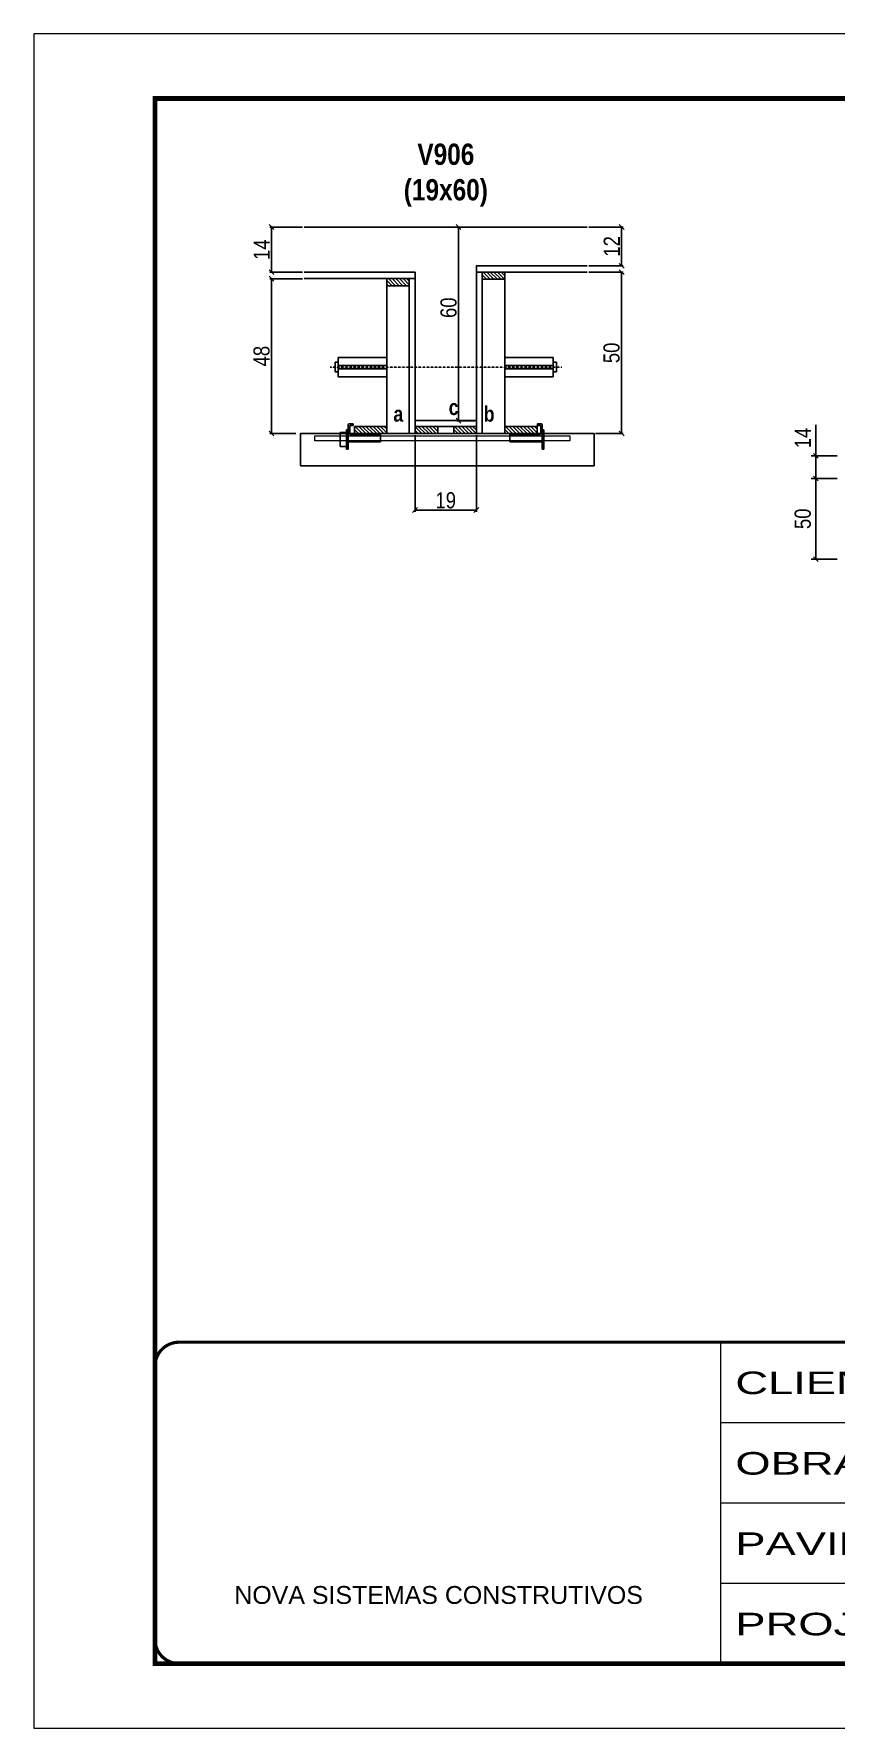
# Model space of a CAD drawing. Extents: x 3309 to 9563, y -2522 to 14608.
# Drawn here: x 4908 to 5405, y 11261 to 12311 of the extents above; entities that cross this region are included whole.
import ezdxf

# ---------------------------------------------------------------- set-up
doc = ezdxf.new("R2010")
doc.units = 0
for name, pattern in [('CONTINUO', [0]), ('DASHED', [0.75, 0.5, -0.25]), ('HIDDEN', [0.375, 0.25, -0.125])]:
    doc.linetypes.add(name, pattern=pattern)
for name, color, linetype in [('barrote', 251, 'Continuous'), ('COTA', 241, 'Continuous'), ('detalhes', 4, 'Continuous'), ('NOMENCLATURA', 7, 'Continuous'), ('Painéis', 200, 'Continuous'), ('presilha', 1, 'Continuous'), ('SARR_2.2x10', 60, 'Continuous'), ('SARR_2.2x7', 40, 'Continuous'), ('SARR_3.5x7', 81, 'Continuous'), ('TENSOR', 3, 'Continuous')]:
    doc.layers.add(name, color=color, linetype=linetype)
for name, color, linetype, lineweight in [('CONCRETO', 251, 'Continuous', 25), ('Folhas', 255, 'Continuous', 9), ('SARRAFO DE PRESSAO', 251, 'DASHED', 9), ('SCO-___-LAJ', 2, 'Continuous', 0)]:
    doc.layers.add(name, color=color, linetype=linetype, lineweight=lineweight)
doc.styles.add('ARIAL', font='arial.ttf')
doc.styles.add('COTA TECNICA', font='techl___.ttf', dxfattribs={"height": 10})
doc.styles.add('COTA TECNICA 2X', font='techl___.ttf', dxfattribs={"height": 10})
doc.styles.add('TECNICA', font='techb___.ttf', dxfattribs={"height": 10})
doc.styles.add('Tecnologia', font='')
doc.styles.get('Tecnologia').set_extended_font_data('Forgotten Futurist')
doc.dimstyles.new('PAINEL', dxfattribs={"dimtxt": 10, "dimasz": 3, "dimexe": 3, "dimexo": 3, "dimgap": 3, "dimtad": 1, "dimdec": 1, "dimzin": 12, "dimdsep": 46, "dimtxsty": 'COTA TECNICA', "dimblk1": 'OBLIQUE', "dimblk2": 'OBLIQUE', "dimsah": 1, "dimcen": 0.9, "dimclrd": 4, "dimclre": 4, "dimclrt": 240, "dimadec": 1, "dimazin": 3, "dimtfac": 1, "dimtdec": 1, "dimtmove": 0, "dimatfit": 3, "dimfxl": 1, "dimtolj": 1, "dimtzin": 12, "dimarcsym": 0})
doc.dimstyles.new('SECAO', dxfattribs={"dimscale": 0.333333, "dimtxt": 5, "dimasz": 9, "dimexe": 3, "dimexo": 3, "dimgap": 3, "dimtad": 1, "dimdec": 1, "dimlfac": 0.5, "dimzin": 12, "dimdsep": 46, "dimtxsty": 'COTA TECNICA 2X', "dimblk1": 'OBLIQUE', "dimblk2": 'OBLIQUE', "dimsah": 1, "dimcen": 0.9, "dimclrd": 4, "dimclre": 4, "dimclrt": 240, "dimadec": 1, "dimazin": 3, "dimtfac": 1, "dimtdec": 1, "dimtmove": 0, "dimatfit": 3, "dimfxl": 1, "dimtolj": 1, "dimtzin": 12, "dimarcsym": 0})
pattern_1 = [(135, (38379.6714, -111449.1474), (-1.122532015, -1.122532015), [])]

# ---------------------------------------------------------------- blocks, each defined once
blk = doc.blocks.new('9999999999')
at = {"color": 30, "linetype": 'CONTINUO'}
for p, q in [((98564.6, 34230.2), (98564.6, 34429.4)), ((98564.6, 34379.6), (99584, 34379.6)), ((98564.6, 34329.8), (99488, 34329.8)), ((98564.6, 34280), (99488, 34280))]:
    blk.add_line(p, q, dxfattribs=at)
at = {"color": 30, "linetype": 'CONTINUO', "const_width": 2}
blk.add_lwpolyline([(99584, 34230.2), (99584, 34414.4, 0.414214), (99569, 34429.4), (98229, 34429.4, 0.414214), (98214, 34414.4), (98214, 34245.2, 0.414214), (98229, 34230.2), (99584, 34230.2)], format="xyb", dxfattribs=at)
at = {"layer": 'Folhas'}
blk.add_lwpolyline([(98139, 34190.2), (99624, 34190.2), (99624, 35240.2), (98139, 35240.2)], close=True, dxfattribs=at)
at = {"layer": 'Folhas', "color": 30, "const_width": 3}
blk.add_lwpolyline([(98214, 34230.2), (99584, 34230.2), (99584, 35200.2), (98214, 35200.2)], close=True, dxfattribs=at)
at = {"color": 7, "linetype": 'Continuous', "ltscale": 5, "style": 'ARIAL'}
blk.add_text('NOVA SISTEMAS CONSTRUTIVOS', height=11.059, dxfattribs=at).set_placement((98263.2, 34267.2))
at = {"layer": 'Folhas', "color": 7, "style": 'Tecnologia', "width": 1.5}
for s, p in [('CLIENTE:', (98573.7, 34397.2)), ('OBRA:', (98573.7, 34347.3)), ('PAVIMENTO:', (98573.7, 34297.5)), ('PROJETO:', (98573.7, 34247.7))]:
    blk.add_text(s, height=14, dxfattribs=at).set_placement(p)
blk = doc.blocks.new('_Oblique')
at = {"color": 0, "linetype": 'ByBlock', "lineweight": -2}
blk.add_line((-0.5, -0.5), (0.5, 0.5), dxfattribs=at)
blk = doc.blocks.new('*D1385')
at = {"layer": 'COTA', "color": 4, "lineweight": -2, "transparency": 16777216}
for p, q in [((5144.1, 12062), (5144.1, 12014.6)), ((5182.1, 12062), (5182.1, 12014.6)), ((5182.1, 12015.6), (5144.1, 12015.6))]:
    blk.add_line(p, q, dxfattribs=at)
at = {"layer": 'Defpoints', "color": 0, "transparency": 16777216}
for p in [(5144.1, 12063), (5182.1, 12063), (5144.1, 12015.6)]:
    blk.add_point(p, dxfattribs=at)
at = {"layer": 'COTA', "color": 4, "lineweight": -2, "transparency": 16777216, "xscale": 3, "yscale": 3, "zscale": 3, "rotation": 180}
blk.add_blockref('_Oblique', (5144.1, 12015.6), dxfattribs=at)
at = {"layer": 'COTA', "color": 4, "lineweight": -2, "transparency": 16777216, "xscale": 3, "yscale": 3, "zscale": 3}
blk.add_blockref('_Oblique', (5182.1, 12015.6), dxfattribs=at)
at = {"layer": 'COTA', "color": 240, "transparency": 16777216, "insert": (5163.1, 12021.6), "char_height": 10, "attachment_point": 5, "style": 'COTA TECNICA 2X'}
blk.add_mtext('\\A1;19', dxfattribs=at)
blk = doc.blocks.new('PRESILHA METÁLICA 1')
at = {"layer": 'presilha'}
for p, q in [((7.5, 10.6), (7.5, 19.9)), ((12, 21), (8.6, 21)), ((9, 11.6), (9, 18.9)), ((12, 19.5), (9.6, 19.5)), ((12, 21), (12, 19.5)), ((0, 13), (6, 13)), ((0, 13), (0, 0)), ((6, 0), (0, 0)), ((6, 15.5), (7.5, 15.5)), ((6, -2.5), (6, 15.5)), ((6, 13), (6, 0)), ((7.5, 15.5), (7.5, -2.5)), ((37.5, 4.1), (7.5, 4.1)), ((37.5, 11), (9.6, 11)), ((37.5, 11), (37.5, 4.1)), ((7.5, -2.5), (6, -2.5))]:
    blk.add_line(p, q, dxfattribs=at)
for centre, radius, start, end in [((8.6, 19.9), 1.14, 90, 180), ((9.6, 18.9), 0.57, 90, 180), ((9.6, 11.6), 0.57, 180, 270)]:
    blk.add_arc(centre, radius, start, end, dxfattribs=at)
blk = doc.blocks.new('PRESILHA METÁLICA 2')
at = {"layer": 'presilha'}
for p, q in [((-5.2, 23.5), (-5.2, 22)), ((-5.2, 23.5), (-1.9, 23.5)), ((-5.2, 22), (-2.8, 22)), ((-2.2, 14.1), (-2.2, 21.4)), ((0.8, 18), (-0.8, 18)), ((-0.8, 18), (-0.8, 0)), ((-0.8, 14.6), (-0.8, 22.4)), ((0.8, 0), (0.8, 18)), ((-30.8, 13.5), (-30.8, 6.6)), ((-30.8, 13.5), (-2.8, 13.5)), ((-30.8, 6.6), (-0.8, 6.6)), ((-0.8, 0), (0.8, 0))]:
    blk.add_line(p, q, dxfattribs=at)
for centre, radius, start, end in [((-2.8, 21.4), 0.57, 0, 90), ((-1.9, 22.4), 1.14, 0, 90), ((-2.8, 14.1), 0.57, 270, 0)]:
    blk.add_arc(centre, radius, start, end, dxfattribs=at)
blk = doc.blocks.new('*D1386')
at = {"layer": 'COTA', "color": 4, "lineweight": -2, "transparency": 16777216}
for p, q in [((5074.4, 12159), (5054.1, 12159)), ((5055.1, 12159), (5055.1, 12063)), ((5070.3, 12063), (5054.1, 12063))]:
    blk.add_line(p, q, dxfattribs=at)
at = {"layer": 'Defpoints', "color": 0, "transparency": 16777216}
for p in [(5075.4, 12159), (5055.1, 12063), (5071.3, 12063)]:
    blk.add_point(p, dxfattribs=at)
at = {"layer": 'COTA', "color": 4, "lineweight": -2, "transparency": 16777216, "xscale": 3, "yscale": 3, "zscale": 3}
for p, rotation in [((5055.1, 12159), 90), ((5055.1, 12063), 270)]:
    blk.add_blockref('_Oblique', p, dxfattribs=dict(at, rotation=rotation))
at = {"layer": 'COTA', "color": 240, "transparency": 16777216, "insert": (5049, 12111), "char_height": 10, "attachment_point": 5, "rotation": 90, "style": 'COTA TECNICA 2X'}
blk.add_mtext('\\A1;48', dxfattribs=at)
blk = doc.blocks.new('*D1387')
at = {"layer": 'COTA', "color": 4, "lineweight": -2, "transparency": 16777216}
for p, q in [((5251.8, 12163), (5273.1, 12163)), ((5272.1, 12163), (5272.1, 12063)), ((5255.9, 12063), (5273.1, 12063))]:
    blk.add_line(p, q, dxfattribs=at)
at = {"layer": 'Defpoints', "color": 0, "transparency": 16777216}
for p in [(5250.8, 12163), (5254.9, 12063), (5272.1, 12063)]:
    blk.add_point(p, dxfattribs=at)
at = {"layer": 'COTA', "color": 4, "lineweight": -2, "transparency": 16777216, "xscale": 3, "yscale": 3, "zscale": 3}
for p, rotation in [((5272.1, 12163), 90), ((5272.1, 12063), 270)]:
    blk.add_blockref('_Oblique', p, dxfattribs=dict(at, rotation=rotation))
at = {"layer": 'COTA', "color": 240, "transparency": 16777216, "insert": (5265.9, 12113), "char_height": 10, "attachment_point": 5, "rotation": 90, "style": 'COTA TECNICA 2X'}
blk.add_mtext('\\A1;50', dxfattribs=at)
blk = doc.blocks.new('*D1388')
at = {"layer": 'COTA', "color": 4, "lineweight": -2, "transparency": 16777216}
for p, q in [((5181.1, 12191), (5170, 12191)), ((5171, 12071), (5171, 12191)), ((5181.1, 12071), (5170, 12071))]:
    blk.add_line(p, q, dxfattribs=at)
at = {"layer": 'Defpoints', "color": 0, "transparency": 16777216}
for p in [(5171, 12191), (5182.1, 12191), (5182.1, 12071)]:
    blk.add_point(p, dxfattribs=at)
at = {"layer": 'COTA', "color": 4, "lineweight": -2, "transparency": 16777216, "xscale": 3, "yscale": 3, "zscale": 3}
for p, rotation in [((5171, 12191), 90), ((5171, 12071), 270)]:
    blk.add_blockref('_Oblique', p, dxfattribs=dict(at, rotation=rotation))
at = {"layer": 'COTA', "color": 240, "transparency": 16777216, "insert": (5164.9, 12141), "char_height": 10, "attachment_point": 5, "rotation": 90, "style": 'COTA TECNICA 2X'}
blk.add_mtext('\\A1;60', dxfattribs=at)
blk = doc.blocks.new('*D1389')
at = {"layer": 'COTA', "color": 4, "lineweight": -2, "transparency": 16777216}
for p, q in [((5251.8, 12191), (5273.1, 12191)), ((5272.1, 12167), (5272.1, 12191)), ((5251.8, 12167), (5273.1, 12167))]:
    blk.add_line(p, q, dxfattribs=at)
at = {"layer": 'Defpoints', "color": 0, "transparency": 16777216}
for p in [(5250.8, 12191), (5272.1, 12191), (5250.8, 12167)]:
    blk.add_point(p, dxfattribs=at)
at = {"layer": 'COTA', "color": 4, "lineweight": -2, "transparency": 16777216, "xscale": 3, "yscale": 3, "zscale": 3}
for p, rotation in [((5272.1, 12191), 90), ((5272.1, 12167), 270)]:
    blk.add_blockref('_Oblique', p, dxfattribs=dict(at, rotation=rotation))
at = {"layer": 'COTA', "color": 240, "transparency": 16777216, "insert": (5266, 12179), "char_height": 10, "attachment_point": 5, "rotation": 90, "style": 'COTA TECNICA 2X'}
blk.add_mtext('\\A1;12', dxfattribs=at)
blk = doc.blocks.new('*D1390')
at = {"layer": 'COTA', "color": 4, "lineweight": -2, "transparency": 16777216}
for p, q in [((5074.4, 12191), (5054.1, 12191)), ((5055.1, 12163), (5055.1, 12191)), ((5074.4, 12163), (5054.1, 12163))]:
    blk.add_line(p, q, dxfattribs=at)
at = {"layer": 'Defpoints', "color": 0, "transparency": 16777216}
for p in [(5055.1, 12191), (5075.4, 12191), (5075.4, 12163)]:
    blk.add_point(p, dxfattribs=at)
at = {"layer": 'COTA', "color": 4, "lineweight": -2, "transparency": 16777216, "xscale": 3, "yscale": 3, "zscale": 3}
for p, rotation in [((5055.1, 12191), 90), ((5055.1, 12163), 270)]:
    blk.add_blockref('_Oblique', p, dxfattribs=dict(at, rotation=rotation))
at = {"layer": 'COTA', "color": 240, "transparency": 16777216, "insert": (5049, 12177), "char_height": 10, "attachment_point": 5, "rotation": 90, "style": 'COTA TECNICA 2X'}
blk.add_mtext('\\A1;14', dxfattribs=at)
blk = doc.blocks.new('*D1407')
at = {"layer": 'COTA', "color": 4, "lineweight": -2, "transparency": 16777216}
for p, q in [((5405.7, 12035.2), (5389.5, 12035.2)), ((5392.5, 12035.2), (5392.5, 11985.2)), ((5405.7, 11985.2), (5389.5, 11985.2))]:
    blk.add_line(p, q, dxfattribs=at)
at = {"layer": 'Defpoints', "color": 0, "transparency": 16777216}
for p in [(5408.7, 12035.2, 0), (5392.5, 11985.2), (5408.7, 11985.2, 0)]:
    blk.add_point(p, dxfattribs=at)
at = {"layer": 'COTA', "color": 4, "lineweight": -2, "transparency": 16777216, "xscale": 3, "yscale": 3, "zscale": 3}
for p, rotation in [((5392.5, 12035.2), 90), ((5392.5, 11985.2), 270)]:
    blk.add_blockref('_Oblique', p, dxfattribs=dict(at, rotation=rotation))
at = {"layer": 'COTA', "color": 240, "transparency": 16777216, "insert": (5384.4, 12010.2), "char_height": 10, "attachment_point": 5, "rotation": 90, "style": 'COTA TECNICA'}
blk.add_mtext('\\A1;50', dxfattribs=at)
blk = doc.blocks.new('*D1408')
at = {"layer": 'COTA', "color": 4, "lineweight": -2, "transparency": 16777216}
for p, q in [((5392.5, 12049.2), (5392.5, 12068.4)), ((5405.7, 12049.2), (5389.5, 12049.2)), ((5392.5, 12035.2), (5392.5, 12049.2)), ((5405.7, 12035.2), (5389.5, 12035.2))]:
    blk.add_line(p, q, dxfattribs=at)
at = {"layer": 'Defpoints', "color": 0, "transparency": 16777216}
for p in [(5392.5, 12049.2), (5408.7, 12049.2, 0), (5408.7, 12035.2, 0)]:
    blk.add_point(p, dxfattribs=at)
at = {"layer": 'COTA', "color": 4, "lineweight": -2, "transparency": 16777216, "xscale": 3, "yscale": 3, "zscale": 3}
for p, rotation in [((5392.5, 12049.2), 90), ((5392.5, 12035.2), 270)]:
    blk.add_blockref('_Oblique', p, dxfattribs=dict(at, rotation=rotation))
at = {"layer": 'COTA', "color": 240, "transparency": 16777216, "insert": (5384.4, 12060.3), "char_height": 10, "attachment_point": 5, "rotation": 90, "style": 'COTA TECNICA'}
blk.add_mtext('\\A1;14', dxfattribs=at)

msp = doc.modelspace()

# ---------------------------------------------------------------- hatches: boundary and pattern name
at = {"layer": 'SARR_2.2x10'}
h = msp.add_hatch(dxfattribs=at)
h.set_pattern_fill('ANSI31', color=256, scale=0.5, angle=90)
h.set_pattern_definition([(135, (38300.0714, -111449.1474), (-1.122532015, -1.122532015), [])])
h.paths.add_polyline_path([(5106.53, 12067.42), (5106.53, 12063.02), (5126.53, 12063.02), (5126.53, 12067.42)])
h = msp.add_hatch(dxfattribs=at)
h.set_pattern_fill('ANSI31', color=256, scale=0.5, angle=90)
h.set_pattern_definition([(135, (38393.2714, -111449.1474), (-1.122532015, -1.122532015), [])])
h.paths.add_polyline_path([(5199.73, 12067.42), (5199.73, 12063.02), (5219.73, 12063.02), (5219.73, 12067.42)])
at = {"layer": 'SARR_2.2x7'}
h = msp.add_hatch(dxfattribs=at)
h.set_pattern_fill('ANSI31', color=256, scale=0.5, angle=90)
h.set_pattern_definition([(135, (38314.0714, -111357.5474), (-1.122532015, -1.122532015), [])])
h.paths.add_polyline_path([(5140.53, 12159.02), (5140.53, 12154.62), (5126.53, 12154.62), (5126.53, 12159.02)])
h = msp.add_hatch(dxfattribs=at)
h.set_pattern_fill('ANSI31', color=256, scale=0.5, angle=90)
h.set_pattern_definition([(135, (38294.0714, -111353.5474), (-1.122532015, -1.122532015), [])])
h.paths.add_polyline_path([(5185.73, 12163.02), (5185.73, 12158.62), (5199.73, 12158.62), (5199.73, 12163.02)])
h = msp.add_hatch(dxfattribs=at)
h.set_pattern_fill('ANSI31', color=256, scale=0.5, angle=90)
h.set_pattern_definition(pattern_1)
h.paths.add_polyline_path([(5158.13, 12063.02), (5158.13, 12067.42), (5144.13, 12067.42), (5144.13, 12063.02)])
h = msp.add_hatch(dxfattribs=at)
h.set_pattern_fill('ANSI31', color=256, scale=0.5, angle=90)
h.set_pattern_definition(pattern_1)
h.paths.add_polyline_path([(5168.13, 12067.42), (5168.13, 12063.02), (5182.13, 12063.02), (5182.13, 12067.42)])

# ---------------------------------------------------------------- linework, layer by layer
at = {"ltscale": 3}
for p, q in [((5094.53, 12107.19), (5094.53, 12101.19)), ((5096.53, 12107.19), (5094.53, 12107.19)), ((5096.53, 12110.19), (5096.53, 12098.19)), ((5096.53, 12110.19), (5126.53, 12110.19)), ((5229.73, 12110.19), (5199.73, 12110.19)), ((5229.73, 12110.19), (5229.73, 12098.19)), ((5231.73, 12107.19), (5229.73, 12107.19)), ((5231.73, 12107.19), (5231.73, 12101.19)), ((5096.53, 12101.19), (5094.53, 12101.19)), ((5126.53, 12105.19), (5096.53, 12105.19)), ((5126.53, 12103.19), (5096.53, 12103.19)), ((5096.53, 12098.19), (5126.53, 12098.19)), ((5199.73, 12105.19), (5229.73, 12105.19)), ((5199.73, 12103.19), (5229.73, 12103.19)), ((5229.73, 12098.19), (5199.73, 12098.19)), ((5229.73, 12101.19), (5231.73, 12101.19))]:
    msp.add_line(p, q, dxfattribs=at)
at = {"layer": 'barrote'}
msp.add_lwpolyline([(5073.08, 12043.02), (5254.99, 12043.02), (5254.99, 12063.02), (5073.08, 12063.02)], close=True, dxfattribs=at)
at = {"layer": 'CONCRETO', "linetype": 'Continuous'}
msp.add_line((5250.83, 12191.02), (5075.43, 12191.02), dxfattribs=at)
at = {"layer": 'detalhes', "color": 250}
msp.add_line((5073.08, 12043.02), (5073.08, 12063.02), dxfattribs=at)
at = {"layer": 'Painéis', "linetype": 'Continuous', "elevation": 0}
for points in [[(5075.43, 12159.02), (5144.13, 12159.02), (5144.13, 12163.02), (5075.43, 12163.02)], [(5250.83, 12163.02), (5182.13, 12163.02), (5182.13, 12167.02), (5250.83, 12167.02)]]:
    msp.add_lwpolyline(points, dxfattribs=at)
at = {"layer": 'Painéis', "linetype": 'Continuous'}
for points in [[(5140.53, 12063.02), (5140.53, 12159.02), (5144.13, 12159.02), (5144.13, 12063.02)], [(5185.73, 12063.02), (5185.73, 12163.02), (5182.13, 12163.02), (5182.13, 12063.02)], [(5182.13, 12071.02), (5144.13, 12071.02), (5144.13, 12067.42), (5182.13, 12067.42)]]:
    msp.add_lwpolyline(points, close=True, dxfattribs=at)
at = {"layer": 'SARR_2.2x10'}
for points in [[(5106.53, 12067.42), (5126.53, 12067.42), (5126.53, 12063.02), (5106.53, 12063.02)], [(5199.73, 12067.42), (5219.73, 12067.42), (5219.73, 12063.02), (5199.73, 12063.02)]]:
    msp.add_lwpolyline(points, close=True, dxfattribs=at)
at = {"layer": 'SARR_2.2x7', "elevation": 0}
for points in [[(5126.53, 12159.02), (5140.53, 12159.02), (5140.53, 12154.62), (5126.53, 12154.62)], [(5199.73, 12163.02), (5185.73, 12163.02), (5185.73, 12158.62), (5199.73, 12158.62)]]:
    msp.add_lwpolyline(points, close=True, dxfattribs=at)
at = {"layer": 'SARR_2.2x7'}
for points in [[(5144.13, 12067.42), (5158.13, 12067.42), (5158.13, 12063.02), (5144.13, 12063.02)], [(5182.13, 12067.42), (5168.13, 12067.42), (5168.13, 12063.02), (5182.13, 12063.02)]]:
    msp.add_lwpolyline(points, close=True, dxfattribs=at)
at = {"layer": 'SARR_3.5x7'}
for points in [[(5140.53, 12154.62), (5126.53, 12154.62), (5126.53, 12063.02), (5140.53, 12063.02)], [(5185.73, 12158.62), (5199.73, 12158.62), (5199.73, 12063.02), (5185.73, 12063.02)]]:
    msp.add_lwpolyline(points, close=True, dxfattribs=at)
at = {"layer": 'SCO-___-LAJ', "color": 1}
msp.add_lwpolyline([(5082.08, 12061.69), (5239.92, 12061.69), (5239.92, 12058.49), (5082.08, 12058.49)], close=True, dxfattribs=at)
at = {"layer": 'TENSOR', "linetype": 'HIDDEN', "ltscale": 0.5}
msp.add_line((5091.53, 12104.19), (5235.04, 12104.19), dxfattribs=at)

# ---------------------------------------------------------------- block references
at = {"layer": 'presilha', "xscale": 0.6666666666666666, "yscale": 0.6666666666666666, "zscale": 0.6666666666666666}
for name, p in [('PRESILHA METÁLICA 1', (5097.67, 12055.06)), ('PRESILHA METÁLICA 2', (5223.41, 12053.39))]:
    msp.add_blockref(name, p, dxfattribs=at)
at = {"layer": 'SARRAFO DE PRESSAO', "color": 6, "linetype": 'ByBlock'}
msp.add_blockref('9999999999', (-93231.11, -22929.5), dxfattribs=at)

# ---------------------------------------------------------------- texts
at = {"layer": 'detalhes', "style": 'TECNICA'}
for s, p in [('a', (5130.66, 12070.38)), ('c', (5164.95, 12074.49)), ('b', (5186.63, 12070.37))]:
    msp.add_text(s, height=9.6, dxfattribs=at).set_placement(p)
at = {"layer": 'NOMENCLATURA', "insert": (5163.17, 12242.72), "char_height": 13.2, "attachment_point": 2, "style": 'TECNICA'}
msp.add_mtext_dynamic_manual_height_columns('V906\\P(19x60)', width=300.2766, gutter_width=1, heights=[0], dxfattribs=at)

# ---------------------------------------------------------------- dimensions: what is measured, and where the dimension line sits
at = {"layer": 'COTA'}
for base, p1, p2, dimstyle, picture, middle in [((5055.09, 12191.02), (5075.43, 12163.02), (5075.43, 12191.02), 'SECAO', '*D1390', (5049.01, 12177.02)), ((5272.05, 12191.02), (5250.83, 12167.02), (5250.83, 12191.02), 'SECAO', '*D1389', (5265.99, 12179.02)), ((5055.09, 12063.02, 0), (5075.43, 12159.02), (5071.32, 12063.02, 0), 'SECAO', '*D1386', (5048.99, 12111.02, 0)), ((5272.05, 12063.02, 0), (5250.83, 12163.02), (5254.95, 12063.02, 0), 'SECAO', '*D1387', (5265.94, 12113.02, 0)), ((5392.46, 12049.25), (5408.69, 12035.25, 0), (5408.69, 12049.25, 0), 'PAINEL', '*D1408', (5384.39, 12060.31)), ((5392.46, 11985.25), (5408.69, 12035.25, 0), (5408.69, 11985.25, 0), 'PAINEL', '*D1407', (5384.35, 12010.25))]:
    dim = msp.add_linear_dim(base=base, p1=p1, p2=p2, angle=90, dimstyle=dimstyle, dxfattribs=at)
    dim.commit()
    dim.dimension.update_dxf_attribs({"geometry": picture, "text_midpoint": middle})
for base, p1, p2, angle, picture, middle in [((5170.96, 12191.02), (5182.13, 12071.02), (5182.13, 12191.02), 90, '*D1388', (5170.96, 12141.02)), ((5144.13, 12015.55), (5182.13, 12063.02), (5144.13, 12063.02), 180, '*D1385', (5163.13, 12015.55))]:
    dim = msp.add_linear_dim(base=base, p1=p1, p2=p2, angle=angle, dimstyle='SECAO', dxfattribs=at)
    dim.commit()
    dim.dimension.update_dxf_attribs({"geometry": picture, "text_midpoint": middle, "dimtype": 160})

doc.saveas('drawing.dxf')
